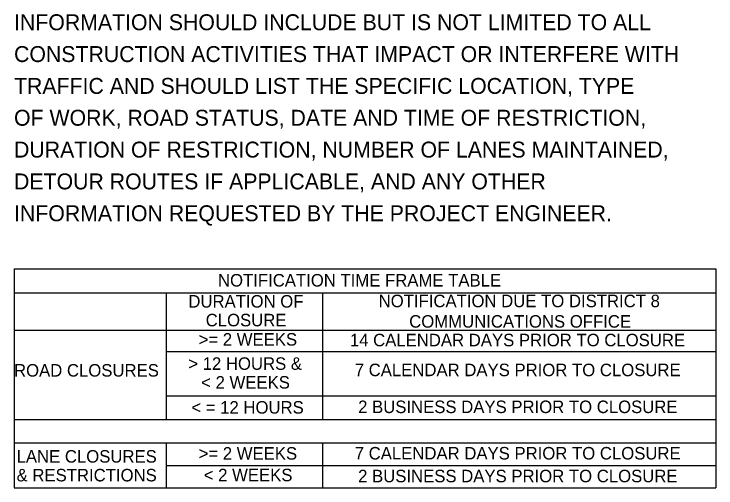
# Model space of a CAD drawing. Extents: x 0 to 75.5, y 0 to 22.
# Drawn here: x 69.36 to 75.54, y 11.78 to 15.95 of the extents above; entities that cross this region are included whole.
import ezdxf

# ---------------------------------------------------------------- set-up
doc = ezdxf.new("R2010")
doc.units = 0
doc.layers.add('Default', color=7, linetype='Continuous')
doc.layers.add('SH_Text', color=7, linetype='Continuous')

msp = doc.modelspace()

# ---------------------------------------------------------------- linework, layer by layer
at = {"layer": 'SH_Text'}
for p, q in [((69.3642, 13.7058), (75.5434, 13.7058)), ((69.3642, 13.7058), (69.3642, 11.7798)), ((75.5434, 13.7058), (75.5434, 11.7798)), ((69.3642, 13.4965), (75.5434, 13.4965)), ((70.7042, 13.4965), (70.7042, 12.3819)), ((72.0783, 13.4965), (72.0783, 12.3819)), ((69.3642, 13.1677), (75.5434, 13.1677)), ((70.7042, 12.9798), (75.5434, 12.9798)), ((70.7042, 12.5912), (75.5434, 12.5912)), ((69.3642, 12.3819), (75.5434, 12.3819)), ((69.3642, 12.1769), (75.5434, 12.1769)), ((70.7042, 12.1769), (70.7042, 11.7798)), ((72.0783, 12.1769), (72.0783, 11.7798)), ((70.7042, 11.9768), (75.5434, 11.9768)), ((69.3642, 11.7798), (75.5434, 11.7798))]:
    msp.add_line(p, q, dxfattribs=at)

# ---------------------------------------------------------------- texts
at = {"layer": 'Default'}
for s, p in [('INFORMATION SHOULD INCLUDE BUT IS NOT LIMITED TO ALL ', (69.3642, 15.8058)), ('CONSTRUCTION ACTIVITIES THAT IMPACT OR INTERFERE WITH', (69.3642, 15.5258)), ('TRAFFIC AND SHOULD LIST THE SPECIFIC LOCATION, TYPE', (69.3642, 15.2458)), ('OF WORK, ROAD STATUS, DATE AND TIME OF RESTRICTION,', (69.3642, 14.9658)), ('DURATION OF RESTRICTION, NUMBER OF LANES MAINTAINED,', (69.3642, 14.6858)), ('DETOUR ROUTES IF APPLICABLE, AND ANY OTHER  ', (69.3642, 14.4058)), ('INFORMATION REQUESTED BY THE PROJECT ENGINEER.', (69.3642, 14.1258))]:
    msp.add_text(s, height=0.14, dxfattribs=at).set_placement(p)
at = {"layer": 'SH_Text'}
for s, p in [('NOTIFICATION TIME FRAME TABLE', (71.1595, 13.5513)), ('DURATION OF ', (70.8989, 13.3662)), ('NOTIFICATION DUE TO DISTRICT 8', (72.5739, 13.3695)), ('CLOSURE', (71.0514, 13.2012)), ('COMMUNICATIONS OFFICE', (72.8429, 13.1895)), ('>= 2 WEEKS', (70.9895, 13.0315)), ('14 CALENDAR DAYS PRIOR TO CLOSURE', (72.3209, 13.0257)), ('> 12 HOURS & ', (70.8981, 12.8186)), ('ROAD CLOSURES', (69.3641, 12.7591)), ('7 CALENDAR DAYS PRIOR TO CLOSURE', (72.3636, 12.7628)), ('< 2 WEEKS', (71.0119, 12.6536)), ('< = 12 HOURS', (70.9255, 12.4336)), ('2 BUSINESS DAYS PRIOR TO CLOSURE', (72.3934, 12.4382)), ('LANE CLOSURES ', (69.3867, 12.0024)), ('>= 2 WEEKS', (70.9895, 12.0287)), ('7 CALENDAR DAYS PRIOR TO CLOSURE', (72.3636, 12.03)), ('& RESTRICTIONS', (69.3868, 11.8374)), ('< 2 WEEKS', (71.0344, 11.8389)), ('2 BUSINESS DAYS PRIOR TO CLOSURE', (72.3934, 11.8297))]:
    msp.add_text(s, height=0.11, dxfattribs=at).set_placement(p)

doc.saveas('drawing.dxf')
